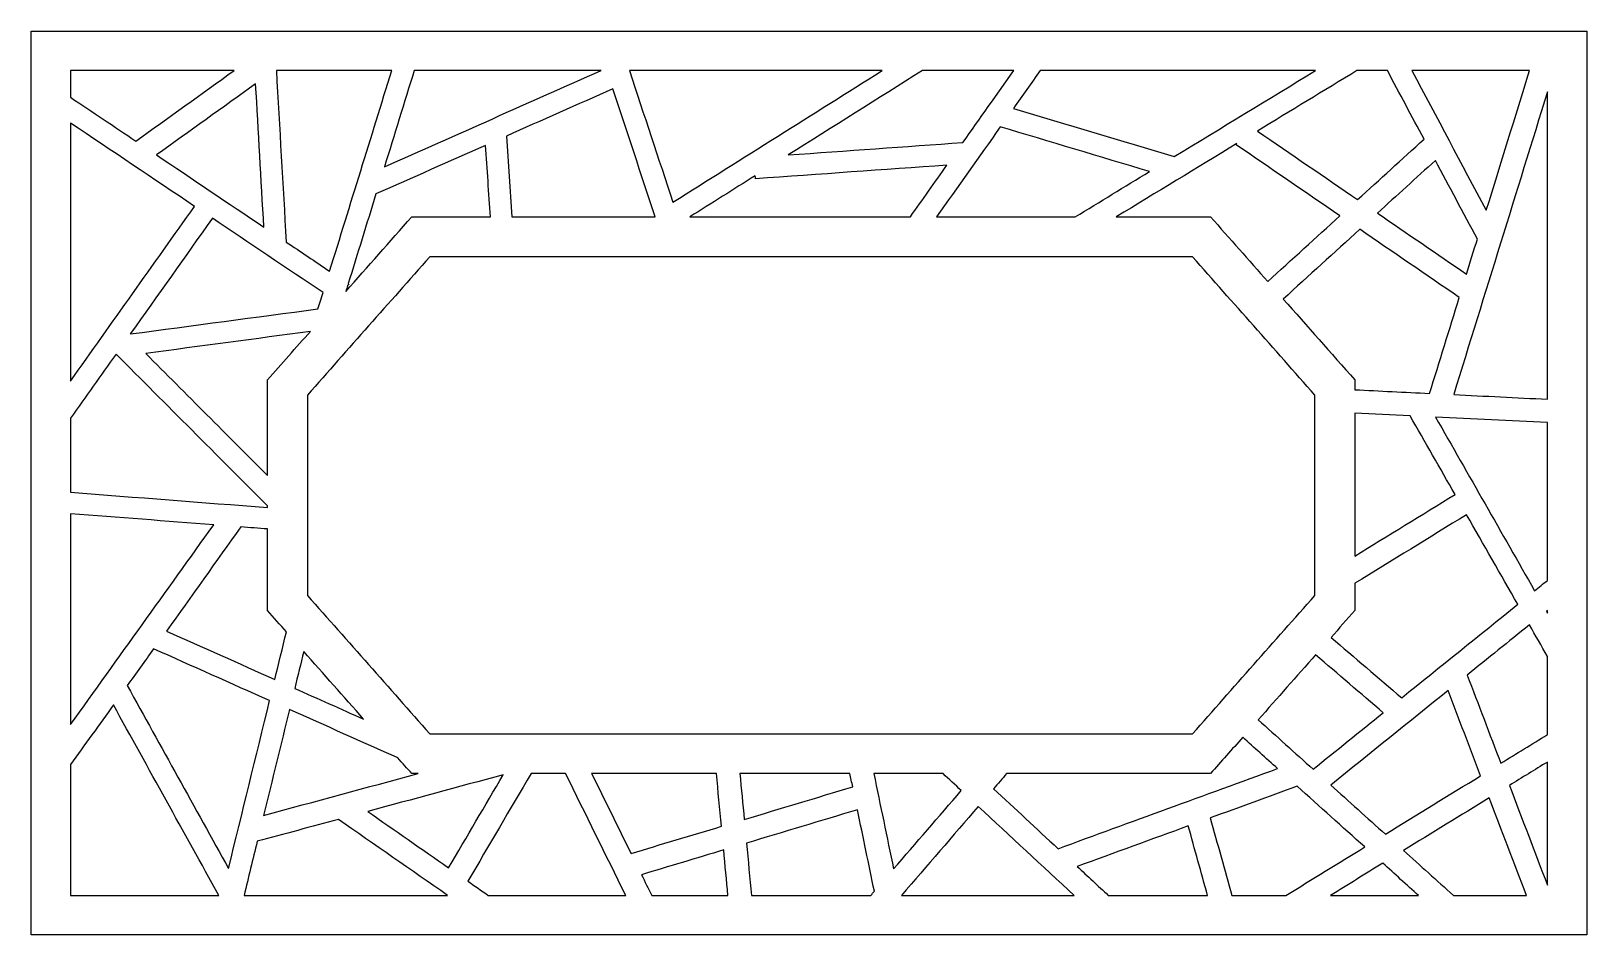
# Model space of a CAD drawing. Header units: centimetres. Extents: x -9.4 to 9.6, y -10 to 13.7.
# Drawn here: x -9.35 to 9.62, y 2.64 to 13.66 of the extents above; entities that cross this region are included whole.
import ezdxf

# ---------------------------------------------------------------- set-up
doc = ezdxf.new("R2010")
doc.units = ezdxf.units.CM
doc.header["$MEASUREMENT"] = 0
doc.layers.add('layer 1', color=7, linetype='Continuous')

msp = doc.modelspace()

# ---------------------------------------------------------------- linework, layer by layer
at = {"layer": 'layer 1', "color": 177}
for points, knots in [([(-9.3534, 13.65941), (-9.3534, 9.98564), (-9.3534, 6.31187), (-9.3534, 2.6381), (-9.3534, 2.6381), (-3.02892, 2.63811), (3.29554, 2.63808), (9.62, 2.6381), (9.62, 2.6381), (9.62, 6.31187), (9.62, 9.98564), (9.62, 13.65941), (9.62, 13.65941), (3.29554, 13.65943), (-3.02891, 13.65941), (-9.3534, 13.65941)], [0, 0, 0, 0, 0.2, 0.2, 0.2, 0.2, 0.4, 0.4, 0.4, 0.4, 0.6, 0.6, 0.6, 0.6, 1, 1, 1, 1]), ([(-6.87876, 13.17814), (-7.27782, 12.89151), (-7.6769, 12.60491), (-8.07601, 12.3183), (-8.07601, 12.3183), (-8.34136, 12.49644), (-8.60675, 12.6746), (-8.87211, 12.85274), (-8.87211, 12.85274), (-8.87211, 12.9612), (-8.87211, 13.06967), (-8.87211, 13.17812), (-8.87211, 13.17812), (-8.20766, 13.17812), (-7.5432, 13.17814), (-6.87876, 13.17814)], [0, 0, 0, 0, 0.2, 0.2, 0.2, 0.2, 0.4, 0.4, 0.4, 0.4, 0.6, 0.6, 0.6, 0.6, 1, 1, 1, 1]), ([(-4.95526, 13.17811), (-5.20779, 12.36271), (-5.46033, 11.5473), (-5.71286, 10.73188), (-5.71286, 10.73188), (-5.88948, 10.85046), (-6.06611, 10.96903), (-6.24275, 11.08762), (-6.24275, 11.08762), (-6.28272, 11.78444), (-6.32269, 12.48128), (-6.36267, 13.17814), (-6.36267, 13.17814), (-5.89354, 13.17814), (-5.4244, 13.17814), (-4.95526, 13.17811)], [0, 0, 0, 0, 0.2, 0.2, 0.2, 0.2, 0.4, 0.4, 0.4, 0.4, 0.6, 0.6, 0.6, 0.6, 1, 1, 1, 1]), ([(-2.40174, 13.17814), (-3.28271, 12.78722), (-4.16368, 12.39626), (-5.04465, 12.00538), (-5.04465, 12.00538), (-4.92358, 12.39629), (-4.80256, 12.78721), (-4.68147, 13.17812), (-4.68147, 13.17812), (-3.92156, 13.17812), (-3.16161, 13.17812), (-2.40174, 13.17814)], [0, 0, 0, 0, 0.25, 0.25, 0.25, 0.25, 0.5, 0.5, 0.5, 0.5, 1, 1, 1, 1]), ([(1.0248, 13.17814), (0.17455, 12.6432), (-0.67571, 12.10828), (-1.52594, 11.57336), (-1.52594, 11.57336), (-1.70316, 12.10828), (-1.88038, 12.6432), (-2.05763, 13.17812), (-2.05763, 13.17812), (-1.03014, 13.17814), (-0.00267, 13.17812), (1.0248, 13.17814)], [0, 0, 0, 0, 0.25, 0.25, 0.25, 0.25, 0.5, 0.5, 0.5, 0.5, 1, 1, 1, 1]), ([(2.63033, 13.17814), (2.42365, 12.88569), (2.21693, 12.59323), (2.01027, 12.30078), (2.01027, 12.30078), (1.30008, 12.2501), (0.5899, 12.19943), (-0.12027, 12.14873), (-0.12027, 12.14873), (0.42514, 12.49188), (0.97049, 12.835), (1.51589, 13.17814), (1.51589, 13.17814), (1.88737, 13.17812), (2.25886, 13.17812), (2.63033, 13.17814)], [0, 0, 0, 0, 0.2, 0.2, 0.2, 0.2, 0.4, 0.4, 0.4, 0.4, 0.6, 0.6, 0.6, 0.6, 1, 1, 1, 1]), ([(6.31225, 13.17812), (5.73748, 12.82869), (5.16272, 12.47924), (4.58793, 12.12979), (4.58793, 12.12979), (3.93372, 12.32578), (3.2795, 12.52178), (2.6253, 12.71777), (2.6253, 12.71777), (2.73374, 12.87124), (2.8422, 13.02468), (2.95064, 13.17812), (2.95064, 13.17812), (4.07117, 13.17814), (5.19171, 13.17814), (6.31225, 13.17812)], [0, 0, 0, 0, 0.2, 0.2, 0.2, 0.2, 0.4, 0.4, 0.4, 0.4, 0.6, 0.6, 0.6, 0.6, 1, 1, 1, 1]), ([(7.1873, 13.17814), (7.33608, 12.8994), (7.48489, 12.62067), (7.63369, 12.34191), (7.63369, 12.34191), (7.36395, 12.09613), (7.09421, 11.85035), (6.82447, 11.60455), (6.82447, 11.60455), (6.41713, 11.88317), (6.00979, 12.16182), (5.60245, 12.44045), (5.60245, 12.44045), (6.00689, 12.68636), (6.41134, 12.93223), (6.81574, 13.17812), (6.81574, 13.17812), (6.93961, 13.17812), (7.06345, 13.17812), (7.1873, 13.17814)], [0, 0, 0, 0, 0.16666667, 0.16666667, 0.16666667, 0.16666667, 0.33333333, 0.33333333, 0.33333333, 0.33333333, 0.5, 0.5, 0.5, 0.5, 0.66666667, 0.66666667, 0.66666667, 0.66666667, 1, 1, 1, 1]), ([(8.92096, 13.17812), (8.74507, 12.61014), (8.56917, 12.04217), (8.39328, 11.47419), (8.39328, 11.47419), (8.09006, 12.04218), (7.78685, 12.61013), (7.48365, 13.17814), (7.48365, 13.17814), (7.96275, 13.17812), (8.44186, 13.17812), (8.92096, 13.17812)], [0, 0, 0, 0, 0.25, 0.25, 0.25, 0.25, 0.5, 0.5, 0.5, 0.5, 1, 1, 1, 1]), ([(-6.51492, 11.27032), (-6.95116, 11.56316), (-7.3874, 11.85603), (-7.82363, 12.14887), (-7.82363, 12.14887), (-7.42078, 12.4382), (-7.01793, 12.7275), (-6.6151, 13.01681), (-6.6151, 13.01681), (-6.5817, 12.43466), (-6.5483, 11.85249), (-6.51492, 11.27032)], [0, 0, 0, 0, 0.25, 0.25, 0.25, 0.25, 0.5, 0.5, 0.5, 0.5, 1, 1, 1, 1]), ([(-3.48907, 11.39403), (-3.51198, 11.72238), (-3.53488, 12.05068), (-3.55779, 12.37898), (-3.55779, 12.37898), (-3.12495, 12.57108), (-2.6921, 12.7631), (-2.25927, 12.95514), (-2.25927, 12.95514), (-2.08688, 12.4348), (-1.91447, 11.91441), (-1.74207, 11.39403), (-1.74207, 11.39403), (-2.32439, 11.39403), (-2.90674, 11.39403), (-3.48907, 11.39403)], [0, 0, 0, 0, 0.2, 0.2, 0.2, 0.2, 0.4, 0.4, 0.4, 0.4, 0.6, 0.6, 0.6, 0.6, 1, 1, 1, 1]), ([(9.13871, 9.17051), (8.7576, 9.18927), (8.37648, 9.20806), (7.99536, 9.22683), (7.99536, 9.22683), (8.37648, 10.45743), (8.7576, 11.68806), (9.13871, 12.91868), (9.13871, 12.91868), (9.13871, 11.66929), (9.13871, 10.4199), (9.13871, 9.17051)], [0, 0, 0, 0, 0.25, 0.25, 0.25, 0.25, 0.5, 0.5, 0.5, 0.5, 1, 1, 1, 1]), ([(-8.87211, 12.53768), (-8.36804, 12.19929), (-7.86393, 11.8609), (-7.35991, 11.5225), (-7.35991, 11.5225), (-7.86394, 10.81236), (-8.36801, 10.10223), (-8.87211, 9.39209), (-8.87211, 9.39209), (-8.87211, 10.44062), (-8.87211, 11.48915), (-8.87211, 12.53768)], [0, 0, 0, 0, 0.25, 0.25, 0.25, 0.25, 0.5, 0.5, 0.5, 0.5, 1, 1, 1, 1]), ([(1.68971, 11.39403), (1.94856, 11.76026), (2.20739, 12.1265), (2.46621, 12.49271), (2.46621, 12.49271), (3.07329, 12.31084), (3.68036, 12.12897), (4.28742, 11.94708), (4.28742, 11.94708), (3.98421, 11.76274), (3.68097, 11.57837), (3.37776, 11.39403), (3.37776, 11.39403), (2.81508, 11.39403), (2.25239, 11.39403), (1.68971, 11.39403)], [0, 0, 0, 0, 0.2, 0.2, 0.2, 0.2, 0.4, 0.4, 0.4, 0.4, 0.6, 0.6, 0.6, 0.6, 1, 1, 1, 1]), ([(-5.51553, 10.48493), (-5.50819, 10.50866), (-5.50086, 10.53243), (-5.49348, 10.55616), (-5.49348, 10.55616), (-5.48906, 10.56269), (-5.48464, 10.56921), (-5.48022, 10.57574), (-5.48022, 10.57574), (-5.4822, 10.57705), (-5.48419, 10.57838), (-5.48617, 10.57969), (-5.48617, 10.57969), (-5.37325, 10.94436), (-5.26031, 11.30898), (-5.14739, 11.67364), (-5.14739, 11.67364), (-4.70222, 11.87118), (-4.25698, 12.06873), (-3.81183, 12.26629), (-3.81183, 12.26629), (-3.79151, 11.97553), (-3.77123, 11.68478), (-3.75095, 11.39403), (-3.75095, 11.39403), (-4.07102, 11.39403), (-4.39108, 11.39403), (-4.71115, 11.39403), (-4.71115, 11.39403), (-4.97928, 11.09101), (-5.2474, 10.78795), (-5.51553, 10.48493)], [0, 0, 0, 0, 0.11111111, 0.11111111, 0.11111111, 0.11111111, 0.22222222, 0.22222222, 0.22222222, 0.22222222, 0.33333333, 0.33333333, 0.33333333, 0.33333333, 0.44444444, 0.44444444, 0.44444444, 0.44444444, 0.55555556, 0.55555556, 0.55555556, 0.55555556, 0.66666667, 0.66666667, 0.66666667, 0.66666667, 0.77777778, 0.77777778, 0.77777778, 0.77777778, 1, 1, 1, 1]), ([(3.88128, 11.39403), (4.37105, 11.69179), (4.86082, 11.98958), (5.3506, 12.28734), (5.3506, 12.28734), (5.34749, 12.28292), (5.34437, 12.27852), (5.34123, 12.27408), (5.34123, 12.27408), (5.76354, 11.98519), (6.18586, 11.69632), (6.60817, 11.40744), (6.60817, 11.40744), (6.31485, 11.14016), (6.02152, 10.87288), (5.72819, 10.60556), (5.72819, 10.60556), (5.49565, 10.8684), (5.26311, 11.13121), (5.03057, 11.39403), (5.03057, 11.39403), (4.64748, 11.39403), (4.26438, 11.39403), (3.88128, 11.39403)], [0, 0, 0, 0, 0.14285714, 0.14285714, 0.14285714, 0.14285714, 0.28571429, 0.28571429, 0.28571429, 0.28571429, 0.42857143, 0.42857143, 0.42857143, 0.42857143, 0.57142857, 0.57142857, 0.57142857, 0.57142857, 0.71428571, 0.71428571, 0.71428571, 0.71428571, 1, 1, 1, 1]), ([(-1.31989, 11.39403), (-1.05374, 11.56147), (-0.78762, 11.7289), (-0.52149, 11.89633), (-0.52149, 11.89633), (-0.52015, 11.88365), (-0.51881, 11.87099), (-0.51748, 11.85833), (-0.51748, 11.85833), (0.26009, 11.9138), (1.03764, 11.96928), (1.81517, 12.02479), (1.81517, 12.02479), (1.66659, 11.81453), (1.518, 11.60427), (1.3694, 11.39403), (1.3694, 11.39403), (0.47295, 11.39403), (-0.42345, 11.39403), (-1.31989, 11.39403)], [0, 0, 0, 0, 0.16666667, 0.16666667, 0.16666667, 0.16666667, 0.33333333, 0.33333333, 0.33333333, 0.33333333, 0.5, 0.5, 0.5, 0.5, 0.66666667, 0.66666667, 0.66666667, 0.66666667, 1, 1, 1, 1]), ([(7.06602, 11.43931), (7.30137, 11.65377), (7.53671, 11.86824), (7.77208, 12.08267), (7.77208, 12.08267), (7.94285, 11.76274), (8.11366, 11.44281), (8.28447, 11.12286), (8.28447, 11.12286), (8.24043, 10.98066), (8.19637, 10.83843), (8.15232, 10.69624), (8.15232, 10.69624), (7.79023, 10.94391), (7.42811, 11.19162), (7.06602, 11.43931)], [0, 0, 0, 0, 0.2, 0.2, 0.2, 0.2, 0.4, 0.4, 0.4, 0.4, 0.6, 0.6, 0.6, 0.6, 1, 1, 1, 1]), ([(-8.14373, 9.96645), (-7.81003, 10.43654), (-7.47637, 10.9066), (-7.14268, 11.37671), (-7.14268, 11.37671), (-6.693, 11.07481), (-6.24333, 10.77295), (-5.79363, 10.47105), (-5.79363, 10.47105), (-5.81416, 10.40474), (-5.83469, 10.33842), (-5.85524, 10.27208), (-5.85524, 10.27208), (-6.61805, 10.17021), (-7.38091, 10.06835), (-8.14373, 9.96645)], [0, 0, 0, 0, 0.2, 0.2, 0.2, 0.2, 0.4, 0.4, 0.4, 0.4, 0.6, 0.6, 0.6, 0.6, 1, 1, 1, 1]), ([(5.91697, 10.39224), (6.22791, 10.67556), (6.53878, 10.95888), (6.84971, 11.2422), (6.84971, 11.2422), (7.25453, 10.9653), (7.65934, 10.6884), (8.06415, 10.4115), (8.06415, 10.4115), (7.94335, 10.02143), (7.82252, 9.63137), (7.70175, 9.24129), (7.70175, 9.24129), (7.39784, 9.25626), (7.09394, 9.27122), (6.79008, 9.28619), (6.79008, 9.28619), (6.79008, 9.32594), (6.79008, 9.3657), (6.79008, 9.40545), (6.79008, 9.40545), (6.49903, 9.73438), (6.208, 10.0633), (5.91697, 10.39224)], [0, 0, 0, 0, 0.14285714, 0.14285714, 0.14285714, 0.14285714, 0.28571429, 0.28571429, 0.28571429, 0.28571429, 0.42857143, 0.42857143, 0.42857143, 0.42857143, 0.57142857, 0.57142857, 0.57142857, 0.57142857, 0.71428571, 0.71428571, 0.71428571, 0.71428571, 1, 1, 1, 1]), ([(-5.98398, 6.77795), (-5.98398, 7.59232), (-5.98398, 8.40668), (-5.98398, 9.22107), (-5.98398, 9.22107), (-5.48661, 9.78316), (-4.98927, 10.34526), (-4.49193, 10.90738), (-4.49193, 10.90738), (-1.39084, 10.90737), (1.71026, 10.90737), (4.81135, 10.90737), (4.81135, 10.90737), (5.30869, 10.34526), (5.80605, 9.78314), (6.3034, 9.22107), (6.3034, 9.22107), (6.30342, 8.40668), (6.3034, 7.59232), (6.3034, 6.77796), (6.3034, 6.77796), (5.80605, 6.21586), (5.30871, 5.65374), (4.81135, 5.09166), (4.81135, 5.09166), (1.71026, 5.09164), (-1.39084, 5.09164), (-4.49193, 5.09164), (-4.49193, 5.09164), (-4.98928, 5.65374), (-5.48662, 6.21586), (-5.98398, 6.77795)], [0, 0, 0, 0, 0.11111111, 0.11111111, 0.11111111, 0.11111111, 0.22222222, 0.22222222, 0.22222222, 0.22222222, 0.33333333, 0.33333333, 0.33333333, 0.33333333, 0.44444444, 0.44444444, 0.44444444, 0.44444444, 0.55555556, 0.55555556, 0.55555556, 0.55555556, 0.66666667, 0.66666667, 0.66666667, 0.66666667, 0.77777778, 0.77777778, 0.77777778, 0.77777778, 1, 1, 1, 1]), ([(-6.47065, 8.23994), (-6.96576, 8.73603), (-7.46083, 9.23217), (-7.95593, 9.72826), (-7.95593, 9.72826), (-7.28653, 9.81768), (-6.6171, 9.90707), (-5.94771, 9.99648), (-5.94771, 9.99648), (-6.12202, 9.79946), (-6.29634, 9.60245), (-6.47067, 9.40545), (-6.47067, 9.40545), (-6.47065, 9.01694), (-6.47067, 8.62845), (-6.47065, 8.23994)], [0, 0, 0, 0, 0.2, 0.2, 0.2, 0.2, 0.4, 0.4, 0.4, 0.4, 0.6, 0.6, 0.6, 0.6, 1, 1, 1, 1]), ([(-8.87211, 8.94034), (-8.68744, 9.2005), (-8.50273, 9.46069), (-8.31808, 9.72089), (-8.31808, 9.72089), (-7.70224, 9.10382), (-7.08646, 8.48675), (-6.47067, 7.86967), (-6.47067, 7.86967), (-6.47065, 7.86317), (-6.47065, 7.85661), (-6.47065, 7.8501), (-6.47065, 7.8501), (-7.27114, 7.91189), (-8.07163, 7.9737), (-8.87213, 8.0355), (-8.87213, 8.0355), (-8.87211, 8.33712), (-8.87211, 8.63874), (-8.87211, 8.94034)], [0, 0, 0, 0, 0.16666667, 0.16666667, 0.16666667, 0.16666667, 0.33333333, 0.33333333, 0.33333333, 0.33333333, 0.5, 0.5, 0.5, 0.5, 0.66666667, 0.66666667, 0.66666667, 0.66666667, 1, 1, 1, 1]), ([(6.79008, 9.00102), (7.01496, 8.98993), (7.23985, 8.97886), (7.46476, 8.96779), (7.46476, 8.96779), (7.64723, 8.64808), (7.82968, 8.32836), (8.01214, 8.00868), (8.01214, 8.00868), (7.60479, 7.75861), (7.19743, 7.50859), (6.79008, 7.25852), (6.79008, 7.25852), (6.79008, 7.83935), (6.79008, 8.42017), (6.79008, 9.00102)], [0, 0, 0, 0, 0.2, 0.2, 0.2, 0.2, 0.4, 0.4, 0.4, 0.4, 0.6, 0.6, 0.6, 0.6, 1, 1, 1, 1]), ([(9.13871, 6.96091), (9.08665, 6.91896), (9.0346, 6.87702), (8.98252, 6.83506), (8.98252, 6.83506), (8.5797, 7.5409), (8.1769, 8.24672), (7.77407, 8.95255), (7.77407, 8.95255), (8.22896, 8.93014), (8.68384, 8.90775), (9.13871, 8.88533), (9.13871, 8.88533), (9.13871, 8.24386), (9.13871, 7.60239), (9.13871, 6.96091)], [0, 0, 0, 0, 0.2, 0.2, 0.2, 0.2, 0.4, 0.4, 0.4, 0.4, 0.6, 0.6, 0.6, 0.6, 1, 1, 1, 1]), ([(-8.87211, 7.77342), (-8.29008, 7.72849), (-7.70801, 7.68355), (-7.12601, 7.63861), (-7.12601, 7.63861), (-7.70804, 6.82679), (-8.29008, 6.01494), (-8.87211, 5.20308), (-8.87211, 5.20308), (-8.87211, 6.05987), (-8.87211, 6.91665), (-8.87211, 7.77342)], [0, 0, 0, 0, 0.25, 0.25, 0.25, 0.25, 0.5, 0.5, 0.5, 0.5, 1, 1, 1, 1]), ([(-6.2398, 6.33263), (-6.28708, 6.13943), (-6.33437, 5.94622), (-6.38164, 5.75301), (-6.38164, 5.75301), (-6.82244, 5.94987), (-7.26322, 6.14675), (-7.70402, 6.34363), (-7.70402, 6.34363), (-7.40069, 6.76674), (-7.09734, 7.18985), (-6.79399, 7.61297), (-6.79399, 7.61297), (-6.68622, 7.60465), (-6.57844, 7.59633), (-6.47065, 7.58797), (-6.47065, 7.58797), (-6.47065, 7.25652), (-6.47065, 6.92503), (-6.47065, 6.59355), (-6.47065, 6.59355), (-6.39371, 6.50658), (-6.31675, 6.41961), (-6.2398, 6.33263)], [0, 0, 0, 0, 0.14285714, 0.14285714, 0.14285714, 0.14285714, 0.28571429, 0.28571429, 0.28571429, 0.28571429, 0.42857143, 0.42857143, 0.42857143, 0.42857143, 0.57142857, 0.57142857, 0.57142857, 0.57142857, 0.71428571, 0.71428571, 0.71428571, 0.71428571, 1, 1, 1, 1]), ([(6.79008, 6.92525), (7.24438, 7.20412), (7.69869, 7.483), (8.15298, 7.76185), (8.15298, 7.76185), (8.36087, 7.39762), (8.56874, 7.03338), (8.77661, 6.66915), (8.77661, 6.66915), (8.30506, 6.2892), (7.8335, 5.90924), (7.36196, 5.52929), (7.36196, 5.52929), (7.07474, 5.77488), (6.78751, 6.02045), (6.50028, 6.26601), (6.50028, 6.26601), (6.5969, 6.3752), (6.69347, 6.48439), (6.79008, 6.59355), (6.79008, 6.59355), (6.79008, 6.70412), (6.79009, 6.81469), (6.79008, 6.92525)], [0, 0, 0, 0, 0.14285714, 0.14285714, 0.14285714, 0.14285714, 0.28571429, 0.28571429, 0.28571429, 0.28571429, 0.42857143, 0.42857143, 0.42857143, 0.42857143, 0.57142857, 0.57142857, 0.57142857, 0.57142857, 0.71428571, 0.71428571, 0.71428571, 0.71428571, 1, 1, 1, 1]), ([(9.13871, 6.5614), (9.13431, 6.56911), (9.12991, 6.57682), (9.1255, 6.58455), (9.1255, 6.58455), (9.12991, 6.58811), (9.13431, 6.59166), (9.13871, 6.5952), (9.13871, 6.5952), (9.13871, 6.58393), (9.13871, 6.5727), (9.13871, 6.5614)], [0, 0, 0, 0, 0.25, 0.25, 0.25, 0.25, 0.5, 0.5, 0.5, 0.5, 1, 1, 1, 1]), ([(9.13873, 5.08042), (8.94942, 4.96402), (8.76013, 4.84761), (8.57084, 4.73121), (8.57084, 4.73121), (8.43385, 5.08963), (8.29686, 5.44807), (8.15985, 5.80647), (8.15985, 5.80647), (8.41308, 6.01053), (8.66632, 6.21456), (8.91958, 6.41864), (8.91958, 6.41864), (8.99263, 6.29063), (9.06567, 6.16264), (9.13871, 6.03464), (9.13871, 6.03464), (9.13871, 5.71657), (9.13871, 5.39849), (9.13873, 5.08042)], [0, 0, 0, 0, 0.16666667, 0.16666667, 0.16666667, 0.16666667, 0.33333333, 0.33333333, 0.33333333, 0.33333333, 0.5, 0.5, 0.5, 0.5, 0.66666667, 0.66666667, 0.66666667, 0.66666667, 1, 1, 1, 1]), ([(-8.18106, 5.67825), (-8.07391, 5.82771), (-7.96675, 5.97715), (-7.8596, 6.12664), (-7.8596, 6.12664), (-7.38801, 5.91602), (-6.91642, 5.70539), (-6.44483, 5.49475), (-6.44483, 5.49475), (-6.61194, 4.81183), (-6.77905, 4.12888), (-6.94616, 3.44595), (-6.94616, 3.44595), (-7.3578, 4.19004), (-7.76943, 4.93415), (-8.18106, 5.67825)], [0, 0, 0, 0, 0.2, 0.2, 0.2, 0.2, 0.4, 0.4, 0.4, 0.4, 0.6, 0.6, 0.6, 0.6, 1, 1, 1, 1]), ([(-5.29916, 5.26954), (-5.57906, 5.39454), (-5.85897, 5.51956), (-6.1389, 5.64459), (-6.1389, 5.64459), (-6.10221, 5.79446), (-6.06553, 5.94433), (-6.02885, 6.09424), (-6.02885, 6.09424), (-5.78562, 5.81934), (-5.5424, 5.54444), (-5.29916, 5.26954)], [0, 0, 0, 0, 0.25, 0.25, 0.25, 0.25, 0.5, 0.5, 0.5, 0.5, 1, 1, 1, 1]), ([(6.31163, 6.05283), (6.58656, 5.81776), (6.86153, 5.58268), (7.13646, 5.34761), (7.13646, 5.34761), (6.85142, 5.11792), (6.56636, 4.88822), (6.28131, 4.65857), (6.28131, 4.65857), (6.05795, 4.85945), (5.83457, 5.06032), (5.61121, 5.26121), (5.61121, 5.26121), (5.84471, 5.52508), (6.0782, 5.78894), (6.31163, 6.05283)], [0, 0, 0, 0, 0.2, 0.2, 0.2, 0.2, 0.4, 0.4, 0.4, 0.4, 0.6, 0.6, 0.6, 0.6, 1, 1, 1, 1]), ([(6.49577, 4.46568), (6.97282, 4.85005), (7.44986, 5.23442), (7.9269, 5.61881), (7.9269, 5.61881), (8.05933, 5.27238), (8.19175, 4.92595), (8.32417, 4.57952), (8.32417, 4.57952), (7.93713, 4.34153), (7.55011, 4.10352), (7.16305, 3.86552), (7.16305, 3.86552), (6.94063, 4.06558), (6.71822, 4.26561), (6.49577, 4.46568)], [0, 0, 0, 0, 0.2, 0.2, 0.2, 0.2, 0.4, 0.4, 0.4, 0.4, 0.6, 0.6, 0.6, 0.6, 1, 1, 1, 1]), ([(-8.87213, 4.71435), (-8.698, 4.95719), (-8.5239, 5.20004), (-8.34977, 5.4429), (-8.34977, 5.4429), (-7.92134, 4.66839), (-7.49287, 3.89389), (-7.06441, 3.11939), (-7.06441, 3.11939), (-7.66702, 3.11935), (-8.26953, 3.11937), (-8.87211, 3.11939), (-8.87211, 3.11939), (-8.87211, 3.65104), (-8.87211, 4.18269), (-8.87213, 4.71435)], [0, 0, 0, 0, 0.2, 0.2, 0.2, 0.2, 0.4, 0.4, 0.4, 0.4, 0.6, 0.6, 0.6, 0.6, 1, 1, 1, 1]), ([(-4.63175, 4.60497), (-5.26053, 4.43503), (-5.88926, 4.2651), (-6.51801, 4.09519), (-6.51801, 4.09519), (-6.41271, 4.52556), (-6.30739, 4.95597), (-6.20208, 5.38634), (-6.20208, 5.38634), (-5.76182, 5.1897), (-5.32158, 4.99306), (-4.88133, 4.79643), (-4.88133, 4.79643), (-4.88125, 4.79666), (-4.88119, 4.79687), (-4.88109, 4.79704), (-4.88109, 4.79704), (-4.82446, 4.73301), (-4.7678, 4.66902), (-4.71115, 4.60497), (-4.71115, 4.60497), (-4.68469, 4.60497), (-4.65822, 4.60497), (-4.63175, 4.60497)], [0, 0, 0, 0, 0.14285714, 0.14285714, 0.14285714, 0.14285714, 0.28571429, 0.28571429, 0.28571429, 0.28571429, 0.42857143, 0.42857143, 0.42857143, 0.42857143, 0.57142857, 0.57142857, 0.57142857, 0.57142857, 0.71428571, 0.71428571, 0.71428571, 0.71428571, 1, 1, 1, 1]), ([(5.42255, 5.04797), (5.56423, 4.92053), (5.70591, 4.79307), (5.84761, 4.66566), (5.84761, 4.66566), (4.95524, 4.34023), (4.06286, 4.01482), (3.17049, 3.68941), (3.17049, 3.68941), (2.9084, 3.93314), (2.64637, 4.17686), (2.38429, 4.4206), (2.38429, 4.4206), (2.43734, 4.48206), (2.4904, 4.54351), (2.54346, 4.60497), (2.54346, 4.60497), (3.37252, 4.60494), (4.20154, 4.60499), (5.03057, 4.60497), (5.03057, 4.60497), (5.1612, 4.75263), (5.29186, 4.90029), (5.42255, 5.04797)], [0, 0, 0, 0, 0.14285714, 0.14285714, 0.14285714, 0.14285714, 0.28571429, 0.28571429, 0.28571429, 0.28571429, 0.42857143, 0.42857143, 0.42857143, 0.42857143, 0.57142857, 0.57142857, 0.57142857, 0.57142857, 0.71428571, 0.71428571, 0.71428571, 0.71428571, 1, 1, 1, 1]), ([(9.13871, 3.24561), (8.98391, 3.65059), (8.82913, 4.05553), (8.67432, 4.46056), (8.67432, 4.46056), (8.82912, 4.55572), (8.98391, 4.65092), (9.13871, 4.74611), (9.13871, 4.74611), (9.13871, 4.24596), (9.13871, 3.74577), (9.13871, 3.24561)], [0, 0, 0, 0, 0.25, 0.25, 0.25, 0.25, 0.5, 0.5, 0.5, 0.5, 1, 1, 1, 1]), ([(-4.26156, 3.45617), (-4.5905, 3.68522), (-4.91944, 3.91423), (-5.24837, 4.14326), (-5.24837, 4.14326), (-4.69764, 4.29211), (-4.14691, 4.44094), (-3.59618, 4.58979), (-3.59618, 4.58979), (-3.81796, 4.21193), (-4.03978, 3.83406), (-4.26156, 3.45617)], [0, 0, 0, 0, 0.25, 0.25, 0.25, 0.25, 0.5, 0.5, 0.5, 0.5, 1, 1, 1, 1]), ([(-3.77785, 3.11937), (-3.86093, 3.17724), (-3.94403, 3.23509), (-4.02711, 3.29294), (-4.02711, 3.29294), (-3.7704, 3.73025), (-3.51371, 4.16762), (-3.257, 4.60499), (-3.257, 4.60499), (-3.11625, 4.60497), (-2.97549, 4.60497), (-2.83475, 4.60497), (-2.83475, 4.60497), (-2.59059, 4.10977), (-2.34643, 3.61459), (-2.10231, 3.11939), (-2.10231, 3.11939), (-2.66081, 3.11939), (-3.21934, 3.11937), (-3.77785, 3.11937)], [0, 0, 0, 0, 0.16666667, 0.16666667, 0.16666667, 0.16666667, 0.33333333, 0.33333333, 0.33333333, 0.33333333, 0.5, 0.5, 0.5, 0.5, 0.66666667, 0.66666667, 0.66666667, 0.66666667, 1, 1, 1, 1]), ([(-0.99578, 4.60497), (-0.97544, 4.3907), (-0.95506, 4.17643), (-0.93472, 3.96215), (-0.93472, 3.96215), (-1.30216, 3.85167), (-1.66961, 3.7412), (-2.03704, 3.63075), (-2.03704, 3.63075), (-2.19715, 3.95549), (-2.35725, 4.28021), (-2.51736, 4.60499), (-2.51736, 4.60499), (-2.0102, 4.60497), (-1.50299, 4.60497), (-0.99578, 4.60497)], [0, 0, 0, 0, 0.2, 0.2, 0.2, 0.2, 0.4, 0.4, 0.4, 0.4, 0.6, 0.6, 0.6, 0.6, 1, 1, 1, 1]), ([(0.63261, 4.60497), (0.64379, 4.55113), (0.65498, 4.4973), (0.66616, 4.44344), (0.66616, 4.44344), (0.22527, 4.31089), (-0.21566, 4.17833), (-0.65658, 4.04578), (-0.65658, 4.04578), (-0.67428, 4.23217), (-0.69201, 4.41855), (-0.7097, 4.60497), (-0.7097, 4.60497), (-0.26227, 4.60495), (0.18517, 4.60497), (0.63261, 4.60497)], [0, 0, 0, 0, 0.2, 0.2, 0.2, 0.2, 0.4, 0.4, 0.4, 0.4, 0.6, 0.6, 0.6, 0.6, 1, 1, 1, 1]), ([(1.76783, 4.60497), (1.84203, 4.53596), (1.91621, 4.46696), (1.99039, 4.39794), (1.99039, 4.39794), (1.71533, 4.07929), (1.44023, 3.76061), (1.16512, 3.44194), (1.16512, 3.44194), (1.08459, 3.82961), (1.00408, 4.21729), (0.92353, 4.60497), (0.92353, 4.60497), (1.20496, 4.60497), (1.48638, 4.60497), (1.76783, 4.60497)], [0, 0, 0, 0, 0.2, 0.2, 0.2, 0.2, 0.4, 0.4, 0.4, 0.4, 0.6, 0.6, 0.6, 0.6, 1, 1, 1, 1]), ([(5.29019, 3.11939), (5.20236, 3.43424), (5.11455, 3.74913), (5.02672, 4.06399), (5.02672, 4.06399), (5.38009, 4.19287), (5.73342, 4.32172), (6.08677, 4.45056), (6.08677, 4.45056), (6.36124, 4.2037), (6.63568, 3.95685), (6.91018, 3.71002), (6.91018, 3.71002), (6.59001, 3.51314), (6.26985, 3.31626), (5.9497, 3.11939), (5.9497, 3.11939), (5.72985, 3.11939), (5.51002, 3.11937), (5.29019, 3.11939)], [0, 0, 0, 0, 0.16666667, 0.16666667, 0.16666667, 0.16666667, 0.33333333, 0.33333333, 0.33333333, 0.33333333, 0.5, 0.5, 0.5, 0.5, 0.66666667, 0.66666667, 0.66666667, 0.66666667, 1, 1, 1, 1]), ([(1.26103, 3.11939), (1.57337, 3.48119), (1.8857, 3.84303), (2.19804, 4.20484), (2.19804, 4.20484), (2.58708, 3.84302), (2.97614, 3.48121), (3.36516, 3.11937), (3.36516, 3.11937), (2.66378, 3.11939), (1.96243, 3.11937), (1.26103, 3.11939)], [0, 0, 0, 0, 0.25, 0.25, 0.25, 0.25, 0.5, 0.5, 0.5, 0.5, 1, 1, 1, 1]), ([(7.9927, 3.11937), (7.78977, 3.30191), (7.58678, 3.48444), (7.38382, 3.66697), (7.38382, 3.66697), (7.73178, 3.88095), (8.07969, 4.09491), (8.42763, 4.30883), (8.42763, 4.30883), (8.57918, 3.91236), (8.73075, 3.51586), (8.8823, 3.11939), (8.8823, 3.11939), (8.58579, 3.11937), (8.28924, 3.1194), (7.9927, 3.11937)], [0, 0, 0, 0, 0.2, 0.2, 0.2, 0.2, 0.4, 0.4, 0.4, 0.4, 0.6, 0.6, 0.6, 0.6, 1, 1, 1, 1]), ([(-6.75678, 3.11939), (-6.70294, 3.33928), (-6.64915, 3.55925), (-6.59532, 3.77922), (-6.59532, 3.77922), (-6.26578, 3.86824), (-5.93622, 3.95736), (-5.60666, 4.04642), (-5.60666, 4.04642), (-5.16283, 3.73744), (-4.71902, 3.4284), (-4.27521, 3.11937), (-4.27521, 3.11937), (-5.10239, 3.11939), (-5.92959, 3.11937), (-6.75678, 3.11939)], [0, 0, 0, 0, 0.2, 0.2, 0.2, 0.2, 0.4, 0.4, 0.4, 0.4, 0.6, 0.6, 0.6, 0.6, 1, 1, 1, 1]), ([(-0.56857, 3.11939), (-0.58876, 3.33192), (-0.60895, 3.54446), (-0.62913, 3.757), (-0.62913, 3.757), (-0.17801, 3.89263), (0.27309, 4.02828), (0.72425, 4.16389), (0.72425, 4.16389), (0.79304, 3.8327), (0.86185, 3.50149), (0.93065, 3.1703), (0.93065, 3.1703), (0.916, 3.15335), (0.90132, 3.13636), (0.88669, 3.11939), (0.88669, 3.11939), (0.40161, 3.11937), (-0.08347, 3.11937), (-0.56857, 3.11939)], [0, 0, 0, 0, 0.16666667, 0.16666667, 0.16666667, 0.16666667, 0.33333333, 0.33333333, 0.33333333, 0.33333333, 0.5, 0.5, 0.5, 0.5, 0.66666667, 0.66666667, 0.66666667, 0.66666667, 1, 1, 1, 1]), ([(3.78338, 3.11937), (3.65691, 3.23701), (3.53044, 3.35463), (3.40398, 3.47226), (3.40398, 3.47226), (3.85547, 3.6369), (4.30699, 3.80155), (4.75848, 3.96617), (4.75848, 3.96617), (4.83721, 3.68393), (4.91592, 3.40166), (4.99465, 3.11939), (4.99465, 3.11939), (4.5909, 3.11937), (4.18715, 3.11937), (3.78338, 3.11937)], [0, 0, 0, 0, 0.2, 0.2, 0.2, 0.2, 0.4, 0.4, 0.4, 0.4, 0.6, 0.6, 0.6, 0.6, 1, 1, 1, 1]), ([(-1.78492, 3.11939), (-1.82645, 3.20362), (-1.86799, 3.28785), (-1.9095, 3.37208), (-1.9095, 3.37208), (-1.57544, 3.47251), (-1.24136, 3.57294), (-0.90728, 3.67337), (-0.90728, 3.67337), (-0.88975, 3.48872), (-0.8722, 3.30405), (-0.85465, 3.11937), (-0.85465, 3.11937), (-1.16474, 3.11937), (-1.47484, 3.11939), (-1.78492, 3.11939)], [0, 0, 0, 0, 0.2, 0.2, 0.2, 0.2, 0.4, 0.4, 0.4, 0.4, 0.6, 0.6, 0.6, 0.6, 1, 1, 1, 1]), ([(6.49336, 3.11939), (6.70585, 3.25008), (6.91841, 3.3808), (7.13096, 3.51149), (7.13096, 3.51149), (7.27627, 3.38078), (7.42156, 3.25008), (7.56689, 3.11937), (7.56689, 3.11937), (7.20905, 3.11939), (6.85117, 3.11937), (6.49336, 3.11939)], [0, 0, 0, 0, 0.25, 0.25, 0.25, 0.25, 0.5, 0.5, 0.5, 0.5, 1, 1, 1, 1])]:
    msp.add_open_spline(points, degree=3, knots=knots, dxfattribs=at)

doc.saveas('drawing.dxf')
